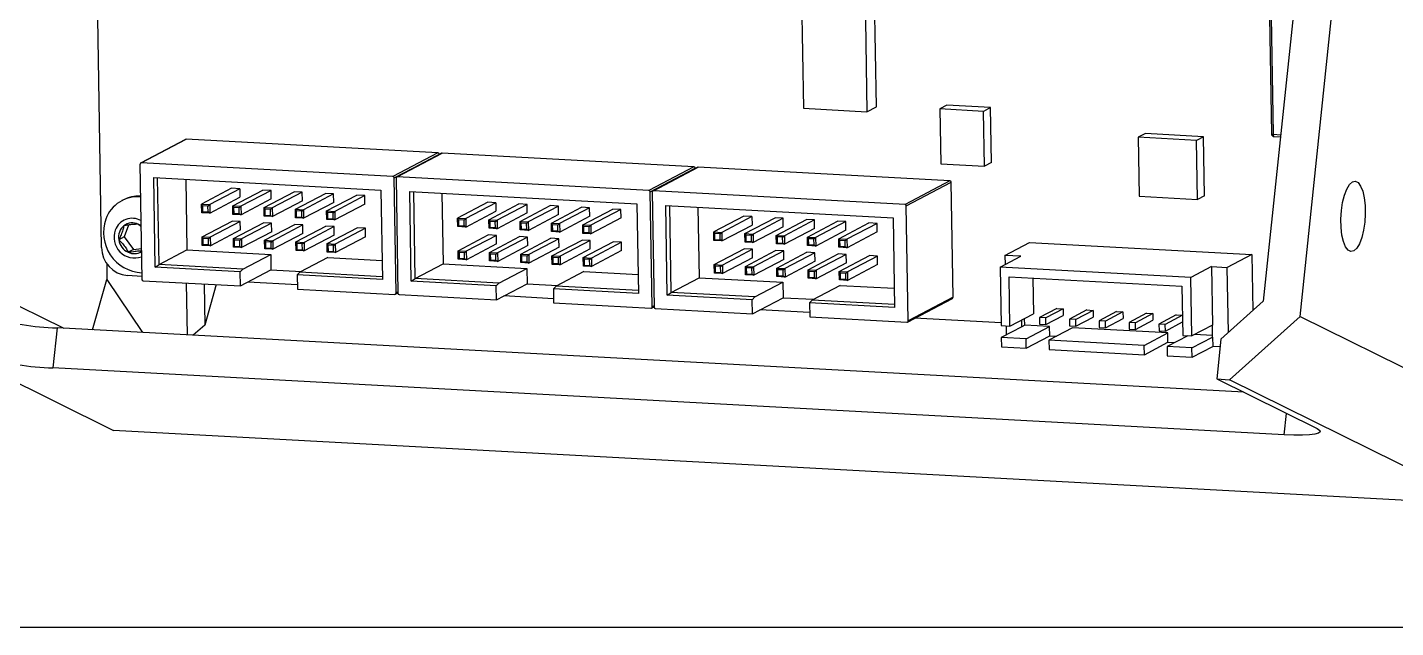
# Model space of a CAD drawing. Header units: millimetres. Extents: x 0 to 279, y 0 to 216.
# Drawn here: x 202.9 to 253.4, y 38.2 to 60.4 of the extents above; entities that cross this region are included whole.
import ezdxf

# ---------------------------------------------------------------- set-up
doc = ezdxf.new("R2010")
doc.units = ezdxf.units.MM
doc.layers.add('TITLE_BLOCK_BORDER', color=7, linetype='Continuous')

msp = doc.modelspace()

# ---------------------------------------------------------------- linework, layer by layer
at = {"color": 7, "linetype": 'Continuous', "lineweight": 25}
for p, q in [((249.845, 49.737), (253.163, 81.261)), ((251.446, 78.382), (248.49, 50.306)), ((231.324, 69.698), (231.523, 57.425)), ((234.214, 57.481), (234.015, 69.754)), ((233.668, 69.571), (233.867, 57.298)), ((205.628, 52.28), (205.367, 68.372)), ((248.598, 68.31), (248.789, 56.478)), ((248.663, 68.293), (248.855, 56.462)), ((231.523, 57.425), (233.867, 57.298)), ((233.867, 57.298), (234.214, 57.481)), ((236.817, 57.535), (236.556, 57.398)), ((236.556, 57.398), (236.589, 55.374)), ((238.171, 57.31), (236.556, 57.398)), ((238.431, 57.447), (236.817, 57.535)), ((238.431, 57.447), (238.171, 57.31)), ((238.204, 55.286), (238.171, 57.31)), ((238.464, 55.423), (238.431, 57.447)), ((208.727, 56.274), (207.07, 55.402)), ((207.093, 55.407), (208.749, 56.279)), ((218.033, 55.775), (208.749, 56.279)), ((244.139, 56.491), (243.879, 56.354)), ((243.879, 56.354), (243.914, 54.176)), ((246.03, 56.237), (243.879, 56.354)), ((246.29, 56.374), (244.139, 56.491)), ((246.29, 56.374), (246.03, 56.237)), ((246.065, 54.059), (246.03, 56.237)), ((246.325, 54.196), (246.29, 56.374)), ((248.884, 56.38), (249.128, 56.367)), ((218.033, 55.775), (216.376, 54.902)), ((216.424, 54.851), (218.081, 55.723)), ((218.174, 55.761), (216.518, 54.888)), ((216.54, 54.893), (218.197, 55.766)), ((218.081, 55.712), (218.081, 55.723)), ((227.481, 55.262), (218.197, 55.766)), ((207.046, 55.36), (207.115, 51.109)), ((216.376, 54.902), (207.093, 55.407)), ((227.481, 55.262), (225.824, 54.389)), ((225.872, 54.337), (227.528, 55.21)), ((227.622, 55.248), (225.966, 54.375)), ((225.988, 54.38), (227.645, 55.253)), ((227.529, 55.199), (227.528, 55.21)), ((236.929, 54.748), (227.645, 55.253)), ((236.589, 55.374), (238.204, 55.286)), ((238.464, 55.423), (238.204, 55.286)), ((207.551, 54.862), (215.935, 54.406)), ((207.605, 51.553), (207.551, 54.862)), ((207.749, 51.651), (207.697, 54.854)), ((208.736, 54.797), (208.778, 52.194)), ((216.493, 50.599), (216.424, 54.851)), ((216.494, 54.847), (216.563, 50.595)), ((225.824, 54.389), (216.54, 54.893)), ((236.929, 54.748), (235.272, 53.876)), ((235.32, 53.824), (236.976, 54.697)), ((237.045, 50.445), (236.976, 54.697)), ((206.418, 54.035), (206.375, 54.013)), ((210.428, 54.468), (209.318, 53.883)), ((210.728, 54.452), (209.618, 53.867)), ((209.623, 53.553), (210.733, 54.138)), ((210.728, 54.452), (210.428, 54.468)), ((210.471, 53.821), (211.581, 54.405)), ((210.728, 54.452), (210.733, 54.138)), ((211.881, 54.389), (210.771, 53.804)), ((211.887, 54.075), (210.776, 53.49)), ((211.881, 54.389), (211.581, 54.405)), ((211.625, 53.758), (212.735, 54.343)), ((211.887, 54.075), (211.881, 54.389)), ((213.035, 54.326), (211.925, 53.742)), ((213.035, 54.326), (212.735, 54.343)), ((212.778, 53.695), (213.888, 54.28)), ((213.04, 54.012), (213.035, 54.326)), ((214.188, 54.264), (213.078, 53.679)), ((214.188, 54.264), (213.888, 54.28)), ((213.932, 53.633), (215.042, 54.217)), ((214.193, 53.95), (214.188, 54.264)), ((215.342, 54.201), (214.232, 53.616)), ((215.342, 54.201), (215.042, 54.217)), ((215.347, 53.887), (215.342, 54.201)), ((215.935, 54.406), (215.988, 51.098)), ((216.999, 54.349), (225.383, 53.893)), ((217.053, 51.04), (216.999, 54.349)), ((217.197, 51.138), (217.145, 54.341)), ((218.184, 54.284), (218.226, 51.68)), ((225.941, 50.086), (225.872, 54.337)), ((225.942, 54.334), (226.011, 50.082)), ((235.272, 53.876), (225.988, 54.38)), ((243.914, 54.176), (246.065, 54.059)), ((246.325, 54.196), (246.065, 54.059)), ((209.348, 53.822), (209.318, 53.883)), ((209.318, 53.883), (209.618, 53.867)), ((209.323, 53.569), (209.318, 53.883)), ((209.323, 53.569), (209.352, 53.606)), ((209.623, 53.553), (209.323, 53.569)), ((209.554, 53.811), (209.348, 53.822)), ((209.348, 53.822), (209.352, 53.606)), ((209.352, 53.606), (209.558, 53.595)), ((209.554, 53.811), (209.618, 53.867)), ((209.558, 53.595), (209.554, 53.811)), ((209.623, 53.553), (209.558, 53.595)), ((209.618, 53.867), (209.623, 53.553)), ((210.471, 53.821), (210.502, 53.76)), ((210.471, 53.821), (210.771, 53.804)), ((210.476, 53.506), (210.471, 53.821)), ((210.476, 53.506), (210.505, 53.544)), ((210.708, 53.749), (210.502, 53.76)), ((210.502, 53.76), (210.505, 53.544)), ((210.505, 53.544), (210.711, 53.533)), ((210.708, 53.749), (210.771, 53.804)), ((210.711, 53.533), (210.708, 53.749)), ((210.711, 53.533), (210.776, 53.49)), ((210.771, 53.804), (210.776, 53.49)), ((211.625, 53.758), (211.655, 53.697)), ((211.625, 53.758), (211.925, 53.742)), ((211.63, 53.444), (211.625, 53.758)), ((211.861, 53.686), (211.655, 53.697)), ((211.655, 53.697), (211.658, 53.481)), ((211.861, 53.686), (211.925, 53.742)), ((211.865, 53.47), (211.861, 53.686)), ((211.925, 53.742), (211.93, 53.427)), ((213.04, 54.012), (211.93, 53.427)), ((212.778, 53.695), (212.808, 53.634)), ((212.778, 53.695), (213.078, 53.679)), ((212.783, 53.381), (212.778, 53.695)), ((213.015, 53.623), (212.808, 53.634)), ((212.808, 53.634), (212.812, 53.418)), ((213.015, 53.623), (213.078, 53.679)), ((213.018, 53.407), (213.015, 53.623)), ((213.078, 53.679), (213.083, 53.365)), ((214.193, 53.95), (213.083, 53.365)), ((213.932, 53.633), (213.962, 53.572)), ((213.932, 53.633), (214.232, 53.616)), ((213.937, 53.318), (213.932, 53.633)), ((214.168, 53.561), (213.962, 53.572)), ((213.962, 53.572), (213.965, 53.356)), ((214.168, 53.561), (214.232, 53.616)), ((214.172, 53.345), (214.168, 53.561)), ((214.232, 53.616), (214.237, 53.302)), ((215.347, 53.887), (214.237, 53.302)), ((219.876, 53.955), (218.766, 53.37)), ((220.176, 53.938), (219.066, 53.354)), ((219.071, 53.039), (220.181, 53.624)), ((220.176, 53.938), (219.876, 53.955)), ((219.919, 53.307), (221.029, 53.892)), ((220.176, 53.938), (220.181, 53.624)), ((221.329, 53.876), (220.219, 53.291)), ((221.334, 53.562), (220.224, 52.977)), ((221.329, 53.876), (221.029, 53.892)), ((221.073, 53.245), (222.183, 53.829)), ((221.334, 53.562), (221.329, 53.876)), ((222.483, 53.813), (221.373, 53.228)), ((222.483, 53.813), (222.183, 53.829)), ((222.226, 53.182), (223.336, 53.767)), ((222.488, 53.499), (222.483, 53.813)), ((223.636, 53.751), (222.526, 53.166)), ((223.636, 53.751), (223.336, 53.767)), ((223.379, 53.119), (224.49, 53.704)), ((223.641, 53.436), (223.636, 53.751)), ((224.79, 53.688), (223.68, 53.103)), ((224.79, 53.688), (224.49, 53.704)), ((224.795, 53.374), (224.79, 53.688)), ((225.383, 53.893), (225.436, 50.584)), ((226.447, 53.835), (234.83, 53.38)), ((226.501, 50.526), (226.447, 53.835)), ((226.645, 50.625), (226.593, 53.827)), ((227.632, 53.771), (227.674, 51.167)), ((235.389, 49.573), (235.32, 53.824)), ((196.492, 53.131), (204.231, 49.3)), ((206.622, 53.112), (206.462, 52.674)), ((207.084, 53.043), (206.985, 53.141)), ((209.337, 52.676), (210.448, 53.26)), ((210.748, 53.244), (209.637, 52.659)), ((210.748, 53.244), (210.448, 53.26)), ((210.776, 53.49), (210.476, 53.506)), ((210.491, 52.613), (211.601, 53.198)), ((210.753, 52.93), (210.748, 53.244)), ((211.901, 53.181), (210.791, 52.597)), ((211.901, 53.181), (211.601, 53.198)), ((211.63, 53.444), (211.658, 53.481)), ((211.93, 53.427), (211.63, 53.444)), ((211.644, 52.55), (212.754, 53.135)), ((211.658, 53.481), (211.865, 53.47)), ((211.865, 53.47), (211.93, 53.427)), ((211.906, 52.867), (211.901, 53.181)), ((213.054, 53.119), (211.944, 52.534)), ((213.054, 53.119), (212.754, 53.135)), ((212.783, 53.381), (212.812, 53.418)), ((213.083, 53.365), (212.783, 53.381)), ((212.798, 52.488), (213.908, 53.072)), ((212.812, 53.418), (213.018, 53.407)), ((213.018, 53.407), (213.083, 53.365)), ((213.06, 52.805), (213.054, 53.119)), ((214.208, 53.056), (213.098, 52.471)), ((214.208, 53.056), (213.908, 53.072)), ((213.937, 53.318), (213.965, 53.356)), ((214.237, 53.302), (213.937, 53.318)), ((213.951, 52.425), (215.061, 53.01)), ((213.965, 53.356), (214.172, 53.345)), ((214.172, 53.345), (214.237, 53.302)), ((214.213, 52.742), (214.208, 53.056)), ((215.361, 52.993), (215.061, 53.01)), ((218.796, 53.309), (218.766, 53.37)), ((218.766, 53.37), (219.066, 53.354)), ((218.771, 53.056), (218.766, 53.37)), ((218.771, 53.056), (218.8, 53.093)), ((219.071, 53.039), (218.771, 53.056)), ((219.002, 53.298), (218.796, 53.309)), ((218.796, 53.309), (218.8, 53.093)), ((218.8, 53.093), (219.006, 53.082)), ((219.002, 53.298), (219.066, 53.354)), ((219.006, 53.082), (219.002, 53.298)), ((219.071, 53.039), (219.006, 53.082)), ((219.066, 53.354), (219.071, 53.039)), ((219.919, 53.307), (219.949, 53.246)), ((219.919, 53.307), (220.219, 53.291)), ((219.924, 52.993), (219.919, 53.307)), ((219.924, 52.993), (219.953, 53.03)), ((220.156, 53.235), (219.949, 53.246)), ((219.949, 53.246), (219.953, 53.03)), ((219.953, 53.03), (220.159, 53.019)), ((220.156, 53.235), (220.219, 53.291)), ((220.159, 53.019), (220.156, 53.235)), ((220.159, 53.019), (220.224, 52.977)), ((220.219, 53.291), (220.224, 52.977)), ((221.073, 53.245), (221.103, 53.184)), ((221.073, 53.245), (221.373, 53.228)), ((221.078, 52.93), (221.073, 53.245)), ((221.309, 53.173), (221.103, 53.184)), ((221.103, 53.184), (221.106, 52.968)), ((221.309, 53.173), (221.373, 53.228)), ((221.313, 52.957), (221.309, 53.173)), ((221.373, 53.228), (221.378, 52.914)), ((222.488, 53.499), (221.378, 52.914)), ((222.226, 53.182), (222.256, 53.121)), ((222.226, 53.182), (222.526, 53.166)), ((222.231, 52.868), (222.226, 53.182)), ((222.463, 53.11), (222.256, 53.121)), ((222.256, 53.121), (222.26, 52.905)), ((222.463, 53.11), (222.526, 53.166)), ((222.466, 52.894), (222.463, 53.11)), ((222.526, 53.166), (222.531, 52.851)), ((223.641, 53.436), (222.531, 52.851)), ((223.379, 53.119), (223.41, 53.059)), ((223.379, 53.119), (223.68, 53.103)), ((223.385, 52.805), (223.379, 53.119)), ((223.616, 53.047), (223.41, 53.059)), ((223.41, 53.059), (223.413, 52.843)), ((223.616, 53.047), (223.68, 53.103)), ((223.62, 52.831), (223.616, 53.047)), ((223.68, 53.103), (223.685, 52.789)), ((224.795, 53.374), (223.685, 52.789)), ((229.324, 53.442), (228.214, 52.857)), ((229.624, 53.425), (228.514, 52.84)), ((228.519, 52.526), (229.629, 53.111)), ((229.624, 53.425), (229.324, 53.442)), ((229.367, 52.794), (230.477, 53.379)), ((229.624, 53.425), (229.629, 53.111)), ((230.777, 53.363), (229.667, 52.778)), ((230.782, 53.048), (229.672, 52.464)), ((230.777, 53.363), (230.477, 53.379)), ((230.52, 52.731), (231.631, 53.316)), ((230.782, 53.048), (230.777, 53.363)), ((231.931, 53.3), (230.821, 52.715)), ((231.931, 53.3), (231.631, 53.316)), ((231.674, 52.669), (232.784, 53.254)), ((231.936, 52.986), (231.931, 53.3)), ((233.084, 53.237), (231.974, 52.652)), ((233.084, 53.237), (232.784, 53.254)), ((232.827, 52.606), (233.938, 53.191)), ((233.089, 52.923), (233.084, 53.237)), ((234.238, 53.175), (233.127, 52.59)), ((234.238, 53.175), (233.938, 53.191)), ((234.243, 52.86), (234.238, 53.175)), ((234.83, 53.38), (234.884, 50.071)), ((206.462, 52.674), (206.262, 52.568)), ((206.462, 52.674), (206.807, 52.212)), ((209.337, 52.676), (209.368, 52.615)), ((209.337, 52.676), (209.637, 52.659)), ((209.342, 52.361), (209.337, 52.676)), ((209.574, 52.604), (209.368, 52.615)), ((209.368, 52.615), (209.371, 52.399)), ((209.574, 52.604), (209.637, 52.659)), ((209.577, 52.388), (209.574, 52.604)), ((209.637, 52.659), (209.643, 52.345)), ((210.753, 52.93), (209.643, 52.345)), ((210.491, 52.613), (210.521, 52.552)), ((210.491, 52.613), (210.791, 52.597)), ((210.496, 52.299), (210.491, 52.613)), ((210.727, 52.541), (210.521, 52.552)), ((210.521, 52.552), (210.525, 52.336)), ((210.727, 52.541), (210.791, 52.597)), ((210.731, 52.325), (210.727, 52.541)), ((210.791, 52.597), (210.796, 52.282)), ((211.906, 52.867), (210.796, 52.282)), ((211.644, 52.55), (211.675, 52.489)), ((211.644, 52.55), (211.944, 52.534)), ((211.649, 52.236), (211.644, 52.55)), ((211.881, 52.478), (211.944, 52.534)), ((211.944, 52.534), (211.949, 52.22)), ((213.06, 52.805), (211.949, 52.22)), ((214.213, 52.742), (213.103, 52.157)), ((215.361, 52.993), (214.251, 52.409)), ((215.366, 52.679), (214.256, 52.094)), ((215.366, 52.679), (215.361, 52.993)), ((218.785, 52.162), (219.895, 52.747)), ((220.195, 52.731), (219.085, 52.146)), ((220.195, 52.731), (219.895, 52.747)), ((220.224, 52.977), (219.924, 52.993)), ((219.939, 52.1), (221.049, 52.684)), ((220.201, 52.417), (220.195, 52.731)), ((221.349, 52.668), (220.239, 52.083)), ((221.349, 52.668), (221.049, 52.684)), ((221.078, 52.93), (221.106, 52.968)), ((221.378, 52.914), (221.078, 52.93)), ((221.092, 52.037), (222.202, 52.622)), ((221.106, 52.968), (221.313, 52.957)), ((221.313, 52.957), (221.378, 52.914)), ((221.354, 52.354), (221.349, 52.668)), ((222.502, 52.606), (221.392, 52.021)), ((222.502, 52.606), (222.202, 52.622)), ((222.231, 52.868), (222.26, 52.905)), ((222.531, 52.851), (222.231, 52.868)), ((222.246, 51.974), (223.356, 52.559)), ((222.26, 52.905), (222.466, 52.894)), ((222.466, 52.894), (222.531, 52.851)), ((222.507, 52.291), (222.502, 52.606)), ((223.656, 52.543), (222.546, 51.958)), ((223.656, 52.543), (223.356, 52.559)), ((223.385, 52.805), (223.413, 52.843)), ((223.685, 52.789), (223.385, 52.805)), ((223.413, 52.843), (223.62, 52.831)), ((223.62, 52.831), (223.685, 52.789)), ((223.661, 52.229), (223.656, 52.543)), ((228.244, 52.796), (228.214, 52.857)), ((228.214, 52.857), (228.514, 52.84)), ((228.219, 52.542), (228.214, 52.857)), ((228.219, 52.542), (228.247, 52.58)), ((228.519, 52.526), (228.219, 52.542)), ((228.45, 52.785), (228.244, 52.796)), ((228.244, 52.796), (228.247, 52.58)), ((228.247, 52.58), (228.454, 52.569)), ((228.45, 52.785), (228.514, 52.84)), ((228.454, 52.569), (228.45, 52.785)), ((228.519, 52.526), (228.454, 52.569)), ((228.514, 52.84), (228.519, 52.526)), ((229.367, 52.794), (229.397, 52.733)), ((229.367, 52.794), (229.667, 52.778)), ((229.372, 52.48), (229.367, 52.794)), ((229.372, 52.48), (229.401, 52.517)), ((229.604, 52.722), (229.397, 52.733)), ((229.397, 52.733), (229.401, 52.517)), ((229.401, 52.517), (229.607, 52.506)), ((229.604, 52.722), (229.667, 52.778)), ((229.607, 52.506), (229.604, 52.722)), ((229.607, 52.506), (229.672, 52.464)), ((229.667, 52.778), (229.672, 52.464)), ((230.52, 52.731), (230.551, 52.671)), ((230.52, 52.731), (230.821, 52.715)), ((230.526, 52.417), (230.52, 52.731)), ((230.757, 52.659), (230.551, 52.671)), ((230.551, 52.671), (230.554, 52.455)), ((230.757, 52.659), (230.821, 52.715)), ((230.761, 52.443), (230.757, 52.659)), ((230.821, 52.715), (230.826, 52.401)), ((231.936, 52.986), (230.826, 52.401)), ((231.674, 52.669), (231.704, 52.608)), ((231.674, 52.669), (231.974, 52.652)), ((231.679, 52.355), (231.674, 52.669)), ((231.911, 52.597), (231.704, 52.608)), ((231.704, 52.608), (231.708, 52.392)), ((231.911, 52.597), (231.974, 52.652)), ((231.914, 52.381), (231.911, 52.597)), ((231.974, 52.652), (231.979, 52.338)), ((233.089, 52.923), (231.979, 52.338)), ((232.827, 52.606), (232.858, 52.545)), ((232.827, 52.606), (233.127, 52.59)), ((232.832, 52.292), (232.827, 52.606)), ((233.064, 52.534), (232.858, 52.545)), ((232.858, 52.545), (232.861, 52.329)), ((233.064, 52.534), (233.127, 52.59)), ((233.067, 52.318), (233.064, 52.534)), ((233.127, 52.59), (233.133, 52.276)), ((234.243, 52.86), (233.133, 52.276)), ((206.807, 52.212), (206.607, 52.107)), ((206.807, 52.212), (207.097, 52.243)), ((207.749, 51.651), (208.778, 52.194)), ((208.778, 52.194), (211.868, 52.026)), ((209.342, 52.361), (209.371, 52.399)), ((209.643, 52.345), (209.342, 52.361)), ((209.371, 52.399), (209.577, 52.388)), ((209.577, 52.388), (209.643, 52.345)), ((210.496, 52.299), (210.525, 52.336)), ((210.796, 52.282), (210.496, 52.299)), ((210.525, 52.336), (210.731, 52.325)), ((210.731, 52.325), (210.796, 52.282)), ((210.839, 51.483), (211.868, 52.026)), ((211.649, 52.236), (211.678, 52.273)), ((211.949, 52.22), (211.649, 52.236)), ((211.881, 52.478), (211.675, 52.489)), ((211.675, 52.489), (211.678, 52.273)), ((211.678, 52.273), (211.884, 52.262)), ((211.868, 52.026), (211.877, 51.456)), ((211.884, 52.262), (211.881, 52.478)), ((211.884, 52.262), (211.949, 52.22)), ((212.798, 52.488), (212.828, 52.427)), ((212.798, 52.488), (213.098, 52.471)), ((212.803, 52.173), (212.798, 52.488)), ((212.803, 52.173), (212.832, 52.211)), ((213.103, 52.157), (212.803, 52.173)), ((213.034, 52.416), (212.828, 52.427)), ((212.828, 52.427), (212.832, 52.211)), ((212.832, 52.211), (213.038, 52.2)), ((213.034, 52.416), (213.098, 52.471)), ((213.038, 52.2), (213.034, 52.416)), ((213.038, 52.2), (213.103, 52.157)), ((213.098, 52.471), (213.103, 52.157)), ((213.951, 52.425), (213.981, 52.364)), ((213.951, 52.425), (214.251, 52.409)), ((213.956, 52.111), (213.951, 52.425)), ((213.956, 52.111), (213.985, 52.148)), ((214.256, 52.094), (213.956, 52.111)), ((214.188, 52.353), (213.981, 52.364)), ((213.981, 52.364), (213.985, 52.148)), ((213.985, 52.148), (214.191, 52.137)), ((214.188, 52.353), (214.251, 52.409)), ((214.191, 52.137), (214.188, 52.353)), ((214.191, 52.137), (214.256, 52.094)), ((214.251, 52.409), (214.256, 52.094)), ((218.785, 52.162), (218.816, 52.102)), ((218.785, 52.162), (219.085, 52.146)), ((218.79, 51.848), (218.785, 52.162)), ((219.022, 52.09), (218.816, 52.102)), ((218.816, 52.102), (218.819, 51.885)), ((219.022, 52.09), (219.085, 52.146)), ((219.025, 51.874), (219.022, 52.09)), ((219.085, 52.146), (219.09, 51.832)), ((220.201, 52.417), (219.09, 51.832)), ((219.939, 52.1), (219.969, 52.039)), ((219.939, 52.1), (220.239, 52.083)), ((219.944, 51.785), (219.939, 52.1)), ((220.175, 52.028), (219.969, 52.039)), ((219.969, 52.039), (219.973, 51.823)), ((220.175, 52.028), (220.239, 52.083)), ((220.179, 51.812), (220.175, 52.028)), ((220.239, 52.083), (220.244, 51.769)), ((221.354, 52.354), (220.244, 51.769)), ((221.092, 52.037), (221.122, 51.976)), ((221.092, 52.037), (221.392, 52.021)), ((221.097, 51.723), (221.092, 52.037)), ((221.329, 51.965), (221.392, 52.021)), ((221.392, 52.021), (221.397, 51.706)), ((222.507, 52.291), (221.397, 51.706)), ((223.661, 52.229), (222.551, 51.644)), ((223.399, 51.912), (224.509, 52.497)), ((224.809, 52.48), (223.699, 51.895)), ((224.814, 52.166), (223.704, 51.581)), ((224.809, 52.48), (224.509, 52.497)), ((224.814, 52.166), (224.809, 52.48)), ((228.233, 51.649), (229.343, 52.234)), ((229.643, 52.218), (228.533, 51.633)), ((229.643, 52.218), (229.343, 52.234)), ((229.672, 52.464), (229.372, 52.48)), ((229.387, 51.586), (230.497, 52.171)), ((229.649, 51.903), (229.643, 52.218)), ((230.797, 52.155), (229.687, 51.57)), ((230.797, 52.155), (230.497, 52.171)), ((230.526, 52.417), (230.554, 52.455)), ((230.826, 52.401), (230.526, 52.417)), ((230.54, 51.524), (231.65, 52.109)), ((230.554, 52.455), (230.761, 52.443)), ((230.761, 52.443), (230.826, 52.401)), ((230.802, 51.841), (230.797, 52.155)), ((231.95, 52.092), (230.84, 51.507)), ((231.95, 52.092), (231.65, 52.109)), ((231.679, 52.355), (231.708, 52.392)), ((231.979, 52.338), (231.679, 52.355)), ((231.693, 51.461), (232.804, 52.046)), ((231.708, 52.392), (231.914, 52.381)), ((231.914, 52.381), (231.979, 52.338)), ((231.955, 51.778), (231.95, 52.092)), ((233.104, 52.03), (231.994, 51.445)), ((233.104, 52.03), (232.804, 52.046)), ((232.832, 52.292), (232.861, 52.329)), ((233.133, 52.276), (232.832, 52.292)), ((232.861, 52.329), (233.067, 52.318)), ((233.067, 52.318), (233.133, 52.276)), ((233.109, 51.715), (233.104, 52.03)), ((238.957, 51.991), (239.859, 52.466)), ((239.859, 52.466), (248.064, 52.02)), ((248.064, 52.02), (247.162, 51.545)), ((248.064, 52.02), (248.098, 49.954)), ((205.818, 51.691), (205.827, 51.101)), ((207.605, 51.553), (207.749, 51.651)), ((210.742, 51.383), (207.605, 51.553)), ((210.839, 51.483), (207.749, 51.651)), ((213.978, 51.911), (212.949, 51.369)), ((213.978, 51.911), (215.977, 51.802)), ((217.197, 51.138), (218.226, 51.68)), ((218.226, 51.68), (221.316, 51.512)), ((218.79, 51.848), (218.819, 51.885)), ((219.09, 51.832), (218.79, 51.848)), ((218.819, 51.885), (219.025, 51.874)), ((219.025, 51.874), (219.09, 51.832)), ((219.944, 51.785), (219.973, 51.823)), ((220.244, 51.769), (219.944, 51.785)), ((219.973, 51.823), (220.179, 51.812)), ((220.179, 51.812), (220.244, 51.769)), ((220.287, 50.97), (221.316, 51.512)), ((221.097, 51.723), (221.126, 51.76)), ((221.397, 51.706), (221.097, 51.723)), ((221.329, 51.965), (221.122, 51.976)), ((221.122, 51.976), (221.126, 51.76)), ((221.126, 51.76), (221.332, 51.749)), ((221.316, 51.512), (221.325, 50.943)), ((221.332, 51.749), (221.329, 51.965)), ((221.332, 51.749), (221.397, 51.706)), ((222.246, 51.974), (222.276, 51.914)), ((222.246, 51.974), (222.546, 51.958)), ((222.251, 51.66), (222.246, 51.974)), ((222.251, 51.66), (222.279, 51.698)), ((222.551, 51.644), (222.251, 51.66)), ((222.482, 51.902), (222.276, 51.914)), ((222.276, 51.914), (222.279, 51.698)), ((222.279, 51.698), (222.486, 51.686)), ((222.482, 51.902), (222.546, 51.958)), ((222.486, 51.686), (222.482, 51.902)), ((222.486, 51.686), (222.551, 51.644)), ((222.546, 51.958), (222.551, 51.644)), ((223.399, 51.912), (223.429, 51.851)), ((223.399, 51.912), (223.699, 51.895)), ((223.404, 51.597), (223.399, 51.912)), ((223.404, 51.597), (223.433, 51.635)), ((223.704, 51.581), (223.404, 51.597)), ((223.636, 51.84), (223.429, 51.851)), ((223.429, 51.851), (223.433, 51.635)), ((223.433, 51.635), (223.639, 51.624)), ((223.636, 51.84), (223.699, 51.895)), ((223.639, 51.624), (223.636, 51.84)), ((223.639, 51.624), (223.704, 51.581)), ((223.699, 51.895), (223.704, 51.581)), ((228.233, 51.649), (228.264, 51.588)), ((228.233, 51.649), (228.533, 51.633)), ((228.238, 51.335), (228.233, 51.649)), ((228.47, 51.577), (228.264, 51.588)), ((228.264, 51.588), (228.267, 51.372)), ((228.47, 51.577), (228.533, 51.633)), ((228.473, 51.361), (228.47, 51.577)), ((228.533, 51.633), (228.538, 51.319)), ((229.649, 51.903), (228.538, 51.319)), ((229.387, 51.586), (229.417, 51.526)), ((229.387, 51.586), (229.687, 51.57)), ((229.392, 51.272), (229.387, 51.586)), ((229.623, 51.514), (229.417, 51.526)), ((229.417, 51.526), (229.42, 51.31)), ((229.623, 51.514), (229.687, 51.57)), ((229.627, 51.298), (229.623, 51.514)), ((229.687, 51.57), (229.692, 51.256)), ((230.802, 51.841), (229.692, 51.256)), ((230.54, 51.524), (230.57, 51.463)), ((230.54, 51.524), (230.84, 51.507)), ((230.545, 51.21), (230.54, 51.524)), ((230.777, 51.452), (230.84, 51.507)), ((230.84, 51.507), (230.845, 51.193)), ((231.955, 51.778), (230.845, 51.193)), ((233.109, 51.715), (231.999, 51.131)), ((232.847, 51.398), (233.957, 51.983)), ((234.257, 51.967), (233.147, 51.382)), ((234.262, 51.653), (233.152, 51.068)), ((234.257, 51.967), (233.957, 51.983)), ((234.262, 51.653), (234.257, 51.967)), ((238.78, 51.557), (239.543, 51.959)), ((245.813, 51.175), (238.78, 51.557)), ((238.78, 51.557), (238.815, 49.397)), ((239.543, 51.959), (238.957, 51.991)), ((238.957, 51.991), (238.962, 51.653)), ((246.576, 51.577), (245.813, 51.175)), ((246.576, 51.577), (247.162, 51.545)), ((246.576, 51.577), (246.611, 49.417)), ((247.201, 49.149), (247.162, 51.545)), ((205.299, 49.242), (205.827, 51.101)), ((205.827, 51.101), (207.135, 49.142)), ((207.114, 51.218), (206.582, 51.247)), ((207.163, 51.057), (210.75, 50.862)), ((210.742, 51.383), (210.839, 51.483)), ((210.75, 50.862), (210.742, 51.383)), ((210.75, 50.862), (211.877, 51.456)), ((212.857, 50.906), (211.022, 51.006)), ((211.877, 51.456), (212.999, 51.395)), ((212.949, 51.369), (212.851, 51.268)), ((212.851, 51.268), (212.86, 50.748)), ((215.988, 51.098), (212.851, 51.268)), ((215.987, 51.204), (212.949, 51.369)), ((217.053, 51.04), (217.197, 51.138)), ((220.189, 50.869), (217.053, 51.04)), ((220.287, 50.97), (217.197, 51.138)), ((223.426, 51.398), (222.397, 50.856)), ((223.426, 51.398), (225.425, 51.289)), ((226.645, 50.625), (227.674, 51.167)), ((227.674, 51.167), (230.764, 50.999)), ((228.238, 51.335), (228.267, 51.372)), ((228.538, 51.319), (228.238, 51.335)), ((228.267, 51.372), (228.473, 51.361)), ((228.473, 51.361), (228.538, 51.319)), ((229.392, 51.272), (229.42, 51.31)), ((229.692, 51.256), (229.392, 51.272)), ((229.42, 51.31), (229.627, 51.298)), ((229.627, 51.298), (229.692, 51.256)), ((229.735, 50.457), (230.764, 50.999)), ((230.545, 51.21), (230.574, 51.247)), ((230.845, 51.193), (230.545, 51.21)), ((230.777, 51.452), (230.57, 51.463)), ((230.57, 51.463), (230.574, 51.247)), ((230.574, 51.247), (230.78, 51.236)), ((230.764, 50.999), (230.773, 50.43)), ((230.78, 51.236), (230.777, 51.452)), ((230.78, 51.236), (230.845, 51.193)), ((231.693, 51.461), (231.724, 51.4)), ((231.693, 51.461), (231.994, 51.445)), ((231.699, 51.147), (231.693, 51.461)), ((231.699, 51.147), (231.727, 51.184)), ((231.999, 51.131), (231.699, 51.147)), ((231.93, 51.389), (231.724, 51.4)), ((231.724, 51.4), (231.727, 51.184)), ((231.727, 51.184), (231.934, 51.173)), ((231.93, 51.389), (231.994, 51.445)), ((231.934, 51.173), (231.93, 51.389)), ((231.934, 51.173), (231.999, 51.131)), ((231.994, 51.445), (231.999, 51.131)), ((232.847, 51.398), (232.877, 51.338)), ((232.847, 51.398), (233.147, 51.382)), ((232.852, 51.084), (232.847, 51.398)), ((232.852, 51.084), (232.881, 51.122)), ((233.152, 51.068), (232.852, 51.084)), ((233.084, 51.326), (232.877, 51.338)), ((232.877, 51.338), (232.881, 51.122)), ((232.881, 51.122), (233.087, 51.11)), ((233.084, 51.326), (233.147, 51.382)), ((233.087, 51.11), (233.084, 51.326)), ((233.087, 51.11), (233.152, 51.068)), ((233.147, 51.382), (233.152, 51.068)), ((239.143, 49.379), (239.113, 51.196)), ((239.113, 51.196), (245.49, 50.849)), ((239.989, 51.148), (240.01, 49.836)), ((245.848, 49.015), (245.813, 51.175)), ((208.798, 49.052), (208.767, 50.97)), ((209.411, 50.935), (209.436, 49.416)), ((209.86, 50.911), (209.436, 49.416)), ((212.86, 50.748), (216.447, 50.553)), ((216.469, 50.558), (216.563, 50.607)), ((216.611, 50.544), (220.198, 50.349)), ((220.189, 50.869), (220.287, 50.97)), ((220.198, 50.349), (220.189, 50.869)), ((220.198, 50.349), (221.325, 50.943)), ((222.305, 50.393), (220.47, 50.492)), ((221.325, 50.943), (222.447, 50.882)), ((222.397, 50.856), (222.299, 50.755)), ((222.299, 50.755), (222.308, 50.234)), ((225.436, 50.584), (222.299, 50.755)), ((225.434, 50.691), (222.397, 50.856)), ((226.501, 50.526), (226.645, 50.625)), ((229.637, 50.356), (226.501, 50.526)), ((229.735, 50.457), (226.645, 50.625)), ((232.874, 50.885), (231.845, 50.342)), ((232.874, 50.885), (234.873, 50.776)), ((245.49, 50.849), (245.52, 49.033)), ((196.743, 50.145), (206.067, 45.53)), ((222.308, 50.234), (225.895, 50.039)), ((225.917, 50.044), (226.011, 50.094)), ((226.059, 50.031), (229.646, 49.836)), ((229.637, 50.356), (229.735, 50.457)), ((229.646, 49.836), (229.637, 50.356)), ((229.646, 49.836), (230.773, 50.43)), ((231.753, 49.88), (229.918, 49.979)), ((230.773, 50.43), (231.895, 50.369)), ((231.845, 50.342), (231.747, 50.241)), ((231.747, 50.241), (231.756, 49.721)), ((234.884, 50.071), (231.747, 50.241)), ((234.882, 50.177), (231.845, 50.342)), ((235.365, 49.531), (237.022, 50.404)), ((237.045, 50.445), (235.389, 49.573)), ((240.874, 50.034), (240.232, 49.696)), ((241.108, 50.022), (240.466, 49.684)), ((240.874, 50.034), (241.108, 50.022)), ((241.108, 50.022), (241.112, 49.776)), ((248.49, 50.306), (246.928, 48.904)), ((231.756, 49.721), (235.343, 49.526)), ((238.813, 49.496), (235.627, 49.669)), ((239.143, 49.379), (240.01, 49.836)), ((239.585, 49.357), (239.581, 49.61)), ((239.689, 49.412), (239.685, 49.665)), ((240.466, 49.684), (240.232, 49.696)), ((240.232, 49.696), (240.236, 49.451)), ((240.47, 49.438), (240.466, 49.684)), ((240.47, 49.438), (241.112, 49.776)), ((241.976, 49.975), (241.334, 49.637)), ((241.568, 49.624), (241.334, 49.637)), ((241.334, 49.637), (241.338, 49.391)), ((242.21, 49.962), (241.568, 49.624)), ((241.572, 49.378), (241.568, 49.624)), ((241.572, 49.378), (242.214, 49.716)), ((241.976, 49.975), (242.21, 49.962)), ((242.21, 49.962), (242.214, 49.716)), ((243.077, 49.915), (242.436, 49.577)), ((242.436, 49.577), (242.44, 49.331)), ((242.67, 49.564), (242.436, 49.577)), ((243.312, 49.902), (242.67, 49.564)), ((242.674, 49.318), (242.67, 49.564)), ((242.674, 49.318), (243.316, 49.657)), ((243.077, 49.915), (243.312, 49.902)), ((243.312, 49.902), (243.316, 49.657)), ((244.179, 49.855), (243.537, 49.517)), ((243.537, 49.517), (243.541, 49.271)), ((243.772, 49.504), (243.537, 49.517)), ((244.414, 49.842), (243.772, 49.504)), ((243.776, 49.259), (243.772, 49.504)), ((243.776, 49.259), (244.418, 49.597)), ((244.179, 49.855), (244.414, 49.842)), ((244.414, 49.842), (244.418, 49.597)), ((245.281, 49.795), (244.639, 49.457)), ((245.508, 49.778), (244.874, 49.444)), ((244.878, 49.199), (245.512, 49.533)), ((245.281, 49.795), (245.508, 49.783)), ((247.242, 47.401), (249.845, 49.737)), ((249.845, 49.737), (258.641, 45.383)), ((203.985, 49.313), (203.83, 47.835)), ((247.767, 46.935), (203.985, 49.313)), ((209.436, 49.416), (209.008, 49.04)), ((238.815, 49.397), (239.143, 49.379)), ((239.585, 49.357), (238.822, 48.955)), ((238.999, 49.387), (239.004, 49.051)), ((239.689, 49.412), (239.585, 49.357)), ((240.603, 49.362), (239.689, 49.412)), ((239.736, 48.906), (240.603, 49.362)), ((239.742, 48.562), (240.609, 49.019)), ((240.236, 49.451), (240.47, 49.438)), ((241.447, 49.317), (240.58, 48.86)), ((240.609, 49.019), (240.603, 49.362)), ((240.609, 49.019), (240.857, 49.005)), ((241.338, 49.391), (241.572, 49.378)), ((244.964, 49.126), (241.447, 49.317)), ((242.44, 49.331), (242.674, 49.318)), ((243.541, 49.271), (243.776, 49.259)), ((244.097, 48.669), (244.964, 49.126)), ((244.639, 49.457), (244.643, 49.211)), ((244.874, 49.444), (244.639, 49.457)), ((244.643, 49.211), (244.878, 49.199)), ((244.878, 49.199), (244.874, 49.444)), ((245.7, 49.023), (244.941, 48.623)), ((244.97, 48.782), (244.964, 49.126)), ((245.52, 49.033), (245.848, 49.015)), ((246.611, 49.417), (245.848, 49.015)), ((245.855, 48.573), (246.618, 48.975)), ((246.617, 49.036), (245.956, 49.072)), ((246.618, 48.975), (246.611, 49.417)), ((246.618, 48.975), (246.624, 48.632)), ((239.736, 48.906), (238.822, 48.955)), ((238.822, 48.955), (238.827, 48.612)), ((238.827, 48.612), (239.742, 48.562)), ((239.742, 48.562), (239.736, 48.906)), ((244.097, 48.669), (240.58, 48.86)), ((240.58, 48.86), (240.586, 48.516)), ((240.586, 48.516), (244.102, 48.325)), ((244.102, 48.325), (244.097, 48.669)), ((244.102, 48.325), (244.97, 48.782)), ((245.855, 48.573), (244.941, 48.623)), ((244.941, 48.623), (244.946, 48.279)), ((244.97, 48.782), (245.217, 48.769)), ((245.861, 48.23), (245.855, 48.573)), ((245.861, 48.23), (246.624, 48.632)), ((246.898, 48.617), (246.624, 48.632)), ((246.928, 48.904), (246.773, 47.427)), ((244.946, 48.279), (245.861, 48.23)), ((249.264, 45.367), (203.83, 47.835)), ((246.773, 47.427), (247.242, 47.401)), ((246.773, 47.427), (250.477, 45.593)), ((256.565, 42.786), (247.242, 47.401)), ((256.565, 42.786), (206.067, 45.53))]:
    msp.add_line(p, q, dxfattribs=at)
at = {"color": 8, "linetype": 'Continuous', "lineweight": 25}
for p, q in [((248.855, 56.462), (249.137, 56.446)), ((216.563, 50.636), (216.493, 50.599)), ((226.011, 50.123), (225.941, 50.086)), ((249.264, 45.367), (249.347, 46.153))]:
    msp.add_line(p, q, dxfattribs=at)
at = {"color": 8, "linetype": 'Continuous', "lineweight": 25, "flags": 128}
msp.add_lwpolyline([(248.855, 56.462), (248.856, 56.443), (248.858, 56.426), (248.861, 56.41), (248.866, 56.398), (248.872, 56.388), (248.878, 56.382), (248.884, 56.38)], dxfattribs=at)
at = {"color": 7, "linetype": 'Continuous', "lineweight": 25, "flags": 128}
for points in [[(251.372, 53.645), (251.417, 53.945), (251.484, 54.216), (251.57, 54.44), (251.669, 54.607), (251.777, 54.705), (251.885, 54.729), (251.989, 54.677), (252.082, 54.553), (252.159, 54.364), (252.215, 54.121), (252.247, 53.838), (252.254, 53.531), (252.234, 53.218), (252.189, 52.918), (252.122, 52.648), (252.036, 52.423), (251.937, 52.256), (251.83, 52.159), (251.721, 52.135), (251.618, 52.186), (251.524, 52.31), (251.448, 52.499), (251.391, 52.742), (251.359, 53.025), (251.353, 53.332), (251.372, 53.645)], [(207.083, 53.083), (207.049, 53.106), (206.985, 53.141)], [(250.477, 45.593), (250.57, 45.531), (250.587, 45.476), (250.529, 45.428), (250.396, 45.391), (250.194, 45.366), (249.931, 45.353), (249.617, 45.354), (249.264, 45.367)]]:
    msp.add_lwpolyline(points, dxfattribs=at)
at = {"color": 7, "linetype": 'Continuous', "lineweight": 25}
for centre, radius, start, end in [((208.747, 56.236), 0.0431, 86.6693, 117.6752), ((218.028, 55.723), 0.0522, 0.4012, 85.0384), ((218.194, 55.723), 0.0431, 86.6693, 117.6752), ((207.091, 55.362), 0.0443, 87.5416, 183.0186), ((227.476, 55.21), 0.0522, 0.4012, 85.0384), ((227.642, 55.21), 0.0431, 86.6693, 117.6752), ((216.372, 54.85), 0.0522, 0.4012, 85.0384), ((216.539, 54.849), 0.0443, 87.5416, 183.0186), ((236.924, 54.696), 0.0522, 0.4012, 85.0384), ((206.949, 52.92), 1.233, 84.5719, 160.578), ((206.989, 52.945), 1.231, 86.4099, 117.6399), ((225.82, 54.337), 0.0522, 0.4012, 85.0384), ((225.986, 54.336), 0.0443, 87.5416, 183.0186), ((235.268, 53.824), 0.0522, 0.4012, 85.0384), ((207.183, 52.832), 1.482, 160.3689, 267.2418), ((206.757, 52.7), 0.661, 60.6669, 159.8299), ((206.798, 52.665), 0.545, 129.5894, 190.2711), ((206.763, 52.682), 0.51, 64.1772, 127.7479), ((206.848, 52.658), 0.762, 159.1986, 289.4434), ((206.871, 52.664), 0.616, 188.935, 244.6514), ((206.672, 52.287), 1.044, 180.4012, 265.0384), ((206.829, 52.568), 0.512, 244.2368, 301.7964), ((207.168, 51.109), 0.0522, 180.4012, 265.0384), ((216.449, 50.597), 0.0443, 267.5416, 3.0186), ((216.615, 50.596), 0.0522, 180.4012, 265.0384), ((225.897, 50.084), 0.0443, 267.5416, 3.0186), ((226.063, 50.083), 0.0522, 180.4012, 265.0384), ((237, 50.444), 0.0455, 298.7402, 2.2679), ((204.188, 58.219), 8.908, 252.0767, 268.6941), ((235.345, 49.57), 0.0443, 267.5416, 3.0186), ((204.033, 56.741), 8.908, 252.0767, 268.6941)]:
    msp.add_arc(centre, radius, start, end, dxfattribs=at)
at = {"color": 8, "linetype": 'Continuous', "lineweight": 25}
msp.add_arc((248.843, 56.553), 0.0917, 234.1381, 277.2422, dxfattribs=at)
at = {"color": 7, "linetype": 'Continuous', "lineweight": 25}
for points, knots in [([(248.79, 56.485), (248.79, 56.472), (248.792, 56.452), (248.806, 56.423), (248.826, 56.401), (248.854, 56.384), (248.875, 56.382), (248.884, 56.382)], [0, 0, 0, 0, 0.253328, 0.386942, 0.600142, 0.829208, 1, 1, 1, 1]), ([(206.451, 53.085), (206.446, 53.062), (206.431, 52.99), (206.39, 52.849), (206.323, 52.691), (206.278, 52.6), (206.262, 52.568)], [0, 0, 0, 0, 0.156025, 0.493707, 0.819058, 1, 1, 1, 1]), ([(206.985, 53.141), (206.92, 53.139), (206.81, 53.136), (206.61, 53.112), (206.5, 53.093), (206.451, 53.085)], [0, 0, 0, 0, 0.439105, 0.751358, 1, 1, 1, 1]), ([(206.262, 52.568), (206.323, 52.508), (206.428, 52.406), (206.542, 52.237), (206.587, 52.147), (206.607, 52.107)], [0, 0, 0, 0, 0.439105, 0.751358, 1, 1, 1, 1]), ([(206.607, 52.107), (206.695, 52.121), (206.846, 52.145), (207.011, 52.159), (207.077, 52.161), (207.098, 52.161)], [0, 0, 0, 0, 0.486203, 0.831947, 1, 1, 1, 1])]:
    msp.add_open_spline(points, degree=3, knots=knots, dxfattribs=at)
at = {"layer": 'TITLE_BLOCK_BORDER'}
msp.add_line((267.028, 38.245), (189.175, 38.245), dxfattribs=at)

doc.saveas('drawing.dxf')
